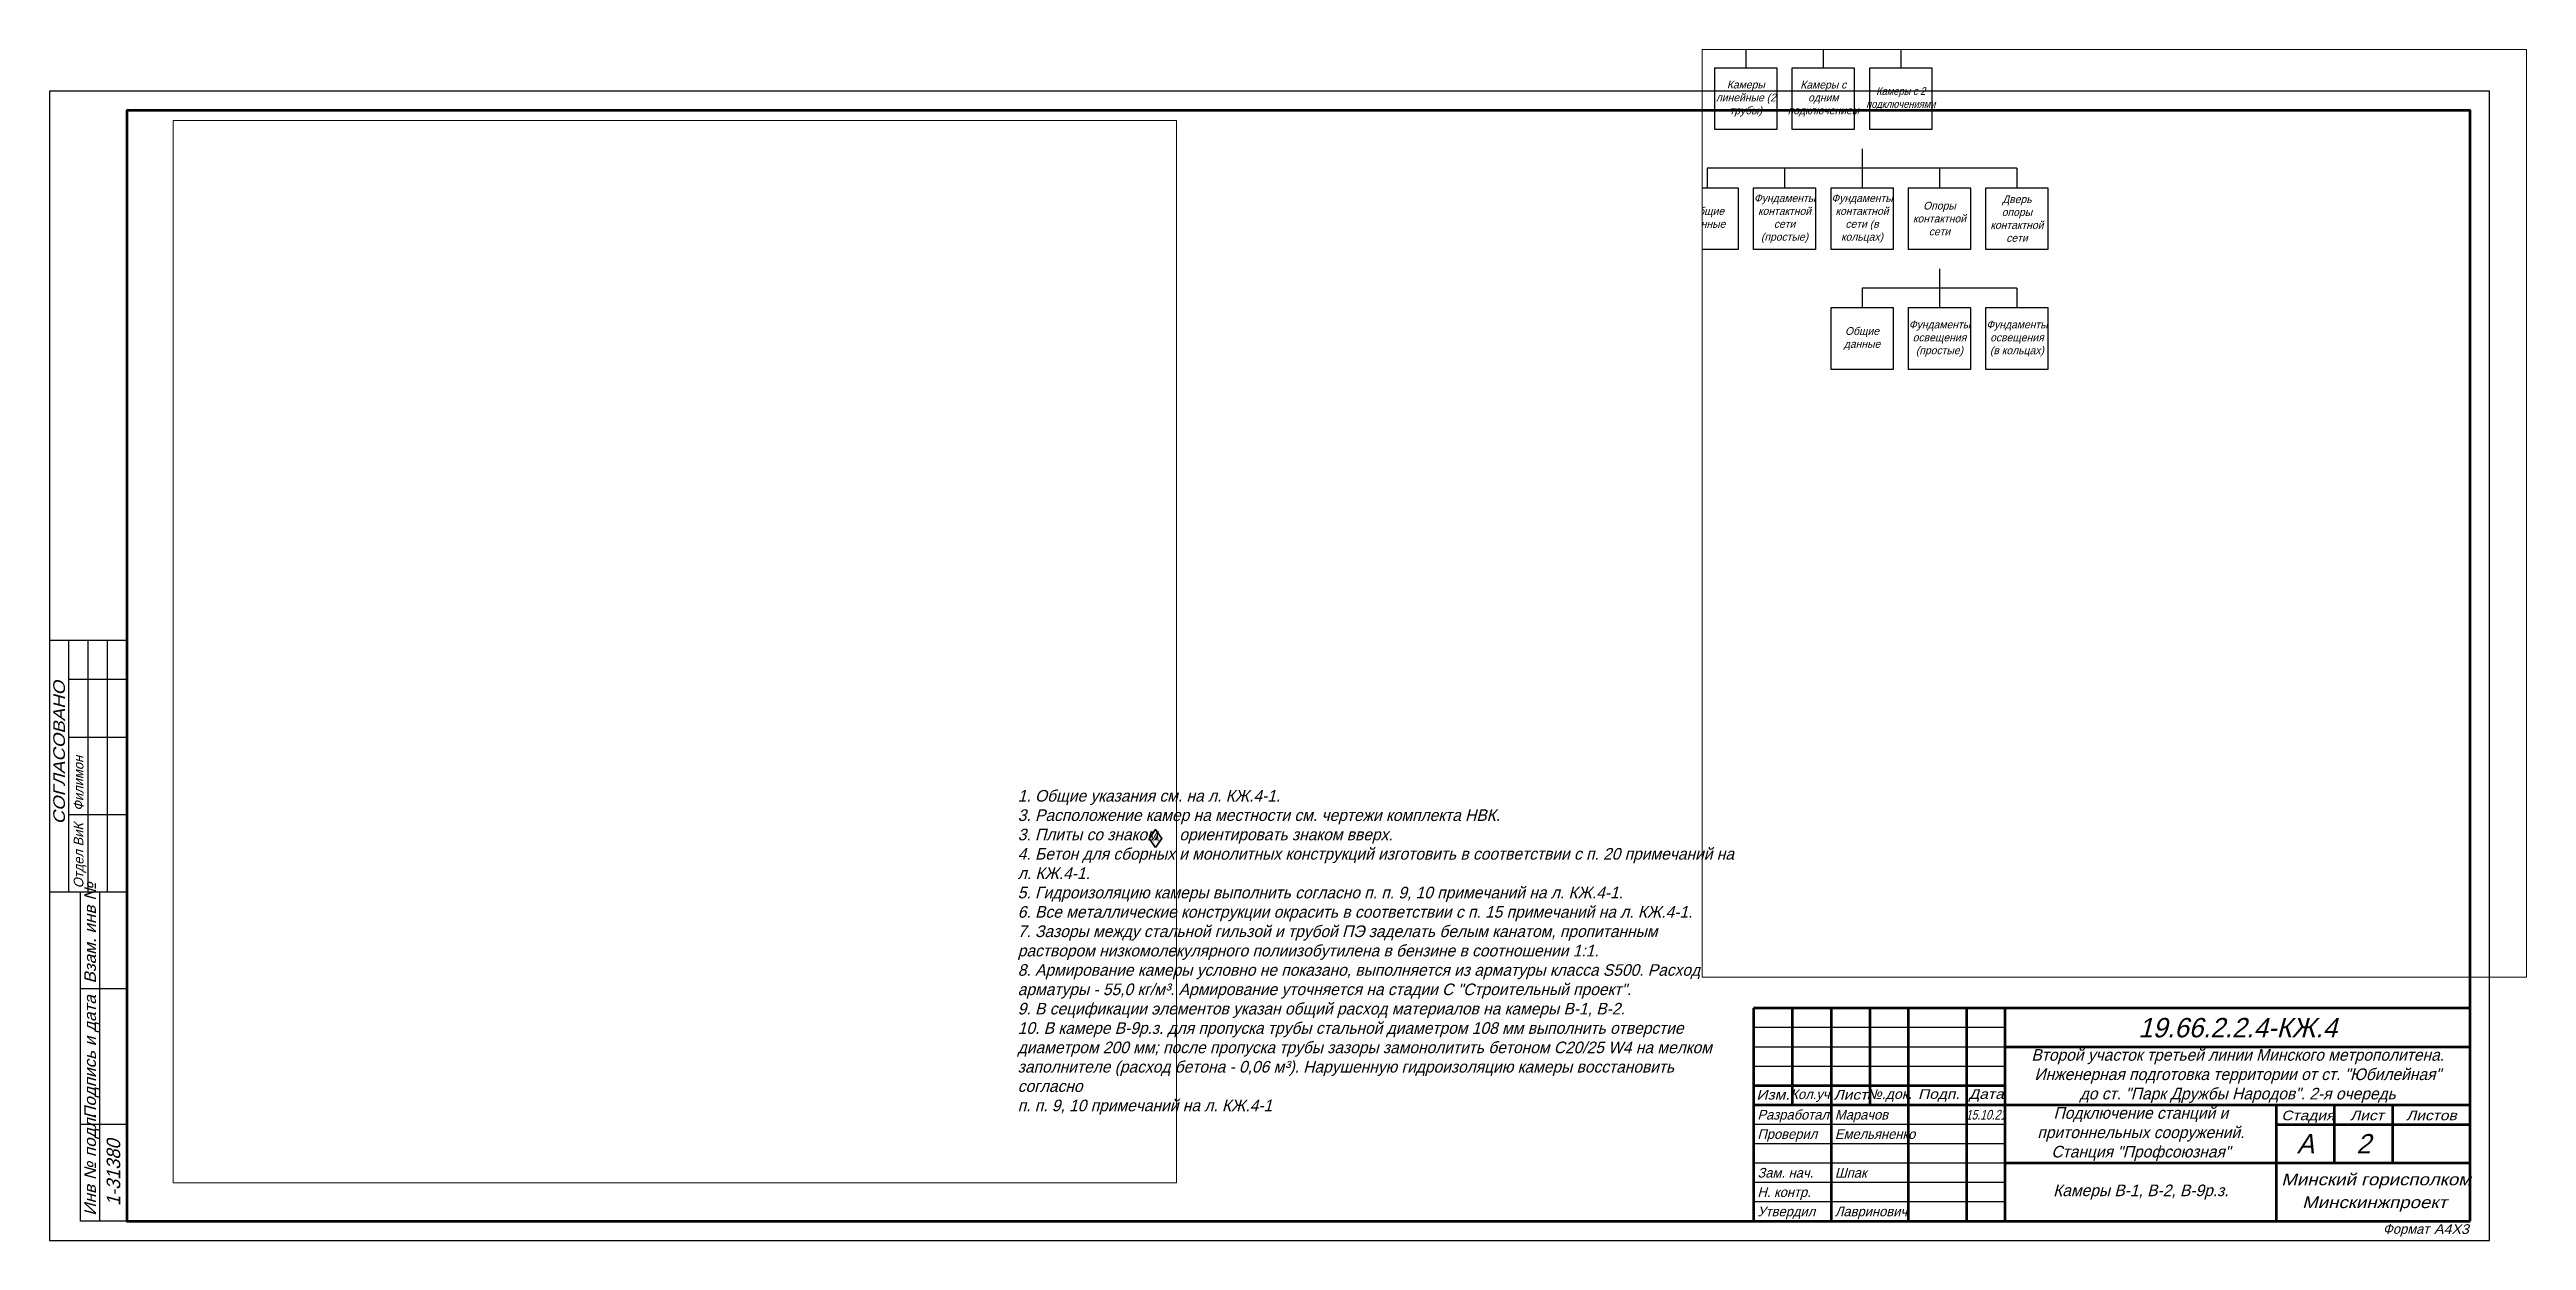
# Paper-space layout 'В-1_В-2.' of a CAD drawing. Header units: millimetres. Extents: x 0 to 640, y 0 to 308.
# The model-space entities are those that its viewports show. They can reach past a viewport. Long polylines and large blocks are cut down to what shows.
import ezdxf
from ezdxf.enums import TextEntityAlignment as Align

# ---------------------------------------------------------------- set-up
doc = ezdxf.new("R2010")
doc.units = ezdxf.units.MM
doc.layers.get('Defpoints').update_dxf_attribs({"color": 1})
doc.layers.add('!_Рамка', color=7, linetype='Continuous')
doc.layers.add('Размеры', color=212, linetype='Continuous', lineweight=35)
doc.layers.add('Текст', color=3, linetype='Continuous', lineweight=35)
doc.styles.add('МИП_ГОСТ', font='MIPGOST.SHX', dxfattribs={"oblique": 15})

# ---------------------------------------------------------------- blocks, each defined once
blk = doc.blocks.new('MIP_БоковойШтамп')
at = {"color": 0, "linetype": 'ByBlock', "lineweight": 30}
for p, q in [((-12, 0), (-12, 85)), ((-7, 0), (-7, 85))]:
    blk.add_line(p, q, dxfattribs=at)
for points in [[(0, 150), (-20, 150)], [(-15, 85), (-15, 150)], [(-10, 85), (-10, 150)], [(-5, 85), (-5, 150)], [(0, 140), (-15, 140)], [(0, 125), (-15, 125)], [(0, 105), (-15, 105)], [(0, 85), (-20, 85)], [(0, 60), (-12, 60)], [(0, 25), (-12, 25)], [(0, 0), (-12, 0)]]:
    blk.add_lwpolyline(points, dxfattribs=at)
at = {"color": 0, "linetype": 'ByBlock', "lineweight": 30, "style": 'МИП_ГОСТ', "oblique": 15}
for s, width, p in [('СОГЛАСОВАНО', 1.2, (-16.03, 102.54)), ('Взам. инв №', 1.1, (-8.03, 61.41)), ('Подпись и дата', 1.1, (-8.03, 26.41)), ('Инв № подл.', 1.1, (-8.03, 1.41))]:
    blk.add_text(s, height=3, rotation=90, dxfattribs=dict(at, width=width)).set_placement(p)
at = {"color": 0, "linetype": 'Continuous', "lineweight": 35, "style": 'МИП_ГОСТ', "oblique": 15}
for tag, p in [('ФИО1', (-11, 106)), ('ФИО2', (-6, 106)), ('ФИО3', (-1, 106)), ('ДОЛЖНОСТЬ1', (-11, 86)), ('ДОЛЖНОСТЬ2', (-6, 86)), ('ДОЛЖНОСТЬ3', (-1, 86))]:
    blk.add_attdef(tag, p, '', height=3, rotation=90, dxfattribs=at)
blk = doc.blocks.new('A')
at = {"layer": 'Текст'}
blk.add_lwpolyline([(0, 0), (3.2, 4.7), (0, 9.4), (-3.2, 4.7)], close=True, dxfattribs=at)
at = {"layer": 'Текст', "style": 'МИП_ГОСТ', "oblique": 15, "width": 1.1}
blk.add_text('А', height=3, dxfattribs=at).set_placement((-1.3, 3.3))
blk = doc.blocks.new('Кадет-Штамп-Основной')
at = {"color": 0, "linetype": 'ByBlock', "lineweight": 60}
for p, q in [((0, 55), (-185, 55)), ((-185, 55), (-185, 0)), ((-175, 55), (-175, 30)), ((-165, 55), (-165, 0)), ((-155, 55), (-155, 30)), ((-145, 0), (-145, 55)), ((-130, 55), (-130, 0)), ((-120, 0), (-120, 55)), ((0, 45), (-120, 45)), ((-120, 35), (-185, 35)), ((-120, 30), (-185, 30)), ((0, 30), (-120, 30)), ((-50, 0), (-50, 30)), ((-35, 15), (-35, 30)), ((-20, 30), (-20, 15)), ((-50, 25), (0, 25)), ((0, 15), (-120, 15))]:
    blk.add_line(p, q, dxfattribs=at)
at = {"linetype": 'Continuous', "lineweight": 30}
for p in [(0, 55), (-185, 0)]:
    blk.add_line(p, (0, 0), dxfattribs=at)
at = {"color": 0, "linetype": 'ByBlock', "lineweight": 30}
for p, q in [((-120, 50), (-185, 50)), ((-120, 45), (-185, 45)), ((-120, 40), (-185, 40)), ((-120, 25), (-185, 25)), ((-120, 20), (-185, 20)), ((-120, 15), (-185, 15)), ((-120, 10), (-185, 10)), ((-120, 5), (-185, 5))]:
    blk.add_line(p, q, dxfattribs=at)
at = {"color": 0, "linetype": 'ByBlock', "lineweight": 30, "style": 'МИП_ГОСТ', "oblique": 15}
for s, width, p in [('Изм.', 1.2, (-179.98, 32.65)), ('Лист', 1.2, (-159.98, 32.65)), ('№.док.', 1.1, (-149.98, 32.49)), ('Подп.', 1.2, (-137.16, 32.49)), ('Дата', 1.2, (-124.93, 32.49))]:
    blk.add_text(s, height=2.5, dxfattribs=dict(at, width=width)).set_placement(p, align=Align.MIDDLE)
blk.add_text('Кол.уч.', height=2.5, dxfattribs=at).set_placement((-169.98, 32.41), align=Align.MIDDLE)
at = {"color": 0, "linetype": 'ByBlock', "lineweight": 40, "style": 'МИП_ГОСТ', "oblique": 15, "width": 1.2}
for s, height, p in [('Стадия', 2.5, (-48.73, 26.07)), ('Лист', 2.5, (-30.98, 26.07)), ('Листов', 2.5, (-16.51, 26.07)), ('Минский горисполком', 3, (-48.73, 9.28)), ('Минскинжпроект', 3, (-43.35, 3.37))]:
    blk.add_text(s, height=height, dxfattribs=at).set_placement(p)

msp = doc.modelspace()

# ---------------------------------------------------------------- linework, layer by layer
for p, q in [((952148, -979983), (952148, -980233)), ((953648, -980233), (950648, -980233)), ((951648, -980233), (951648, -980483)), ((952648, -980233), (952648, -980483)), ((953648, -980233), (953648, -980483)), ((953148, -981533), (953148, -981783)), ((955148, -981783), (951148, -981783)), ((951148, -981783), (951148, -982033)), ((952148, -981783), (952148, -982033)), ((953148, -981783), (953148, -982033)), ((954148, -981783), (954148, -982033)), ((955148, -981783), (955148, -982033)), ((955148, -983333), (953148, -983333)), ((953148, -983333), (953148, -983583)), ((954148, -983083), (954148, -983333)), ((954148, -983333), (954148, -983583)), ((955148, -983333), (955148, -983583))]:
    msp.add_line(p, q)
for points in [[(950248, -980483), (951048, -980483), (951048, -981283), (950248, -981283)], [(951248, -980483), (952048, -980483), (952048, -981283), (951248, -981283)], [(952248, -980483), (953048, -980483), (953048, -981283), (952248, -981283)], [(953248, -980483), (954048, -980483), (954048, -981283), (953248, -981283)], [(950748, -982033), (951548, -982033), (951548, -982833), (950748, -982833)], [(951748, -982033), (952548, -982033), (952548, -982833), (951748, -982833)], [(952748, -982033), (953548, -982033), (953548, -982833), (952748, -982833)], [(953748, -982033), (954548, -982033), (954548, -982833), (953748, -982833)], [(954748, -982033), (955548, -982033), (955548, -982833), (954748, -982833)], [(952748, -983583), (953548, -983583), (953548, -984383), (952748, -984383)], [(953748, -983583), (954548, -983583), (954548, -984383), (953748, -984383)], [(954748, -983583), (955548, -983583), (955548, -984383), (954748, -984383)]]:
    msp.add_lwpolyline(points, close=True)

# ---------------------------------------------------------------- texts
at = {"color": 8, "char_height": 100, "width": 800, "attachment_point": 5, "style": 'МИП_ГОСТ'}
for s, insert in [('Камеры линейные (2 трубы)', (951648, -980883)), ('Камеры с одним подключением', (952648, -980883)), ('{\\W0.9;Камеры с 2 подключениями}', (953648, -980883))]:
    msp.add_mtext(s, dxfattribs=dict(at, insert=insert))
at = {"color": 2, "char_height": 100, "width": 800, "attachment_point": 5, "style": 'МИП_ГОСТ'}
for s, insert in [('Общие данные', (951148, -982433)), ('Фундаменты\\Pконтактной сети (простые)', (952148, -982433)), ('Фундаменты контактной сети (в кольцах)', (953148, -982433)), ('Опоры контактной сети', (954148, -982433)), ('Дверь опоры контактной сети', (955148, -982433))]:
    msp.add_mtext(s, dxfattribs=dict(at, insert=insert))
at = {"color": 5, "char_height": 100, "width": 800, "attachment_point": 5, "style": 'МИП_ГОСТ'}
for s, insert in [('Общие данные', (953148, -983983)), ('Фундаменты освещения (простые)', (954148, -983983)), ('Фундаменты освещения (в кольцах)', (955148, -983983))]:
    msp.add_mtext(s, dxfattribs=dict(at, insert=insert))

psp = doc.layouts.new('В-1_В-2.')

# ---------------------------------------------------------------- linework, layer by layer
at = {"color": 0, "linetype": 'ByBlock', "lineweight": 30}
psp.add_lwpolyline([(630, 0), (630, 297), (0, 297), (0, 0)], close=True, dxfattribs=at)
at = {"color": 0, "linetype": 'ByBlock', "lineweight": 60}
psp.add_lwpolyline([(625, 5), (625, 292), (20, 292), (20, 5)], close=True, dxfattribs=at)

# ---------------------------------------------------------------- block references
at = {"layer": '!_Рамка'}
psp.add_blockref('MIP_БоковойШтамп', (20, 5), dxfattribs=at)
at = {"xscale": 0.5, "yscale": 0.5, "zscale": 0.5}
psp.add_blockref('A', (285.57, 101.51), dxfattribs=at)
at = {"layer": 'Размеры'}
psp.add_blockref('Кадет-Штамп-Основной', (625, 5), dxfattribs=at)

# ---------------------------------------------------------------- texts
at = {"style": 'МИП_ГОСТ', "oblique": 15}
for s, p in [('Филимон', (7.5, 111)), ('Отдел ВиК', (7.5, 91))]:
    psp.add_text(s, height=2.5, rotation=90, dxfattribs=at).set_placement(p, align=Align.MIDDLE_LEFT)
psp.add_text('1-31380', height=3.5, rotation=90, dxfattribs=at).set_placement((16.5, 17.5), align=Align.MIDDLE_CENTER)
at = {"color": 0, "linetype": 'ByBlock', "lineweight": 30, "insert": (614.46, 2.6), "char_height": 2.5, "width": 343.0968, "attachment_point": 6, "style": 'МИП_ГОСТ'}
psp.add_mtext('{\\H0.9x; }  Формат', dxfattribs=at)
at = {"color": 0, "linetype": 'ByBlock', "lineweight": 30, "style": 'МИП_ГОСТ', "oblique": 15, "width": 1.1, "flags": 8}
psp.add_attdef('А4Х3', text='######', height=2.5, dxfattribs=at).set_placement((615.7, 2.95), align=Align.MIDDLE_LEFT)
at = {"layer": 'Текст', "lineweight": 40, "style": 'МИП_ГОСТ', "oblique": 15}
for s, p in [('19.66.2.2.4-КЖ.4', (565, 55)), ('А', (582.5, 25)), ('2', (597.5, 25))]:
    psp.add_text(s, height=5, dxfattribs=at).set_placement(p, align=Align.MIDDLE_CENTER)
for s, p in [('Разработал', (441, 32.5)), ('Марачов', (461, 32.5)), ('Проверил', (441, 27.5)), ('Емельяненко', (461, 27.5)), ('Зам. нач.', (441, 17.5)), ('Н. контр.', (441, 12.5)), ('Шпак', (461, 17.5)), ('Утвердил', (441, 7.5)), ('Лавринович', (461, 7.5))]:
    psp.add_text(s, height=2.5, dxfattribs=at).set_placement(p, align=Align.MIDDLE_LEFT)
at = {"layer": 'Текст', "lineweight": 40, "style": 'МИП_ГОСТ', "oblique": 15, "width": 0.8}
psp.add_text('15.10.21', height=2.5, dxfattribs=at).set_placement((500, 32.5), align=Align.MIDDLE_CENTER)
at = {"layer": 'Текст', "insert": (250, 116.41), "char_height": 3, "width": 185, "attachment_point": 1, "style": 'МИП_ГОСТ'}
psp.add_mtext('1. Общие указания см. на л. КЖ.4-1.\\P3. Расположение камер на местности см. чертежи комплекта НВК.\\P3. Плиты со знаком     ориентировать знаком вверх.\\P4. Бетон для сборных и монолитных конструкций изготовить в соответствии с п. 20 примечаний на \\Pл. КЖ.4-1.\\P5. Гидроизоляцию камеры выполнить согласно п. п. 9, 10 примечаний на л. КЖ.4-1.\\P6. Все металлические конструкции окрасить в соответствии с п. 15 примечаний на л. КЖ.4-1.\\P7. Зазоры между стальной гильзой и трубой ПЭ заделать белым канатом, пропитанным раствором низкомолекулярного полиизобутилена в бензине в соотношении 1:1.\\P8. Армирование камеры условно не показано, выполняется из арматуры класса S500. Расход \\Pарматуры - 55,0 кг/м³. Армирование уточняется на стадии С "Строительный проект".\\P9. В сецификации элементов указан общий расход материалов на камеры В-1, В-2.\\P10. В камере В-9р.з. для пропуска трубы стальной диаметром 108 мм выполнить отверстие \\Pдиаметром 200 мм; после пропуска трубы зазоры замонолитить бетоном С20/25 W4 на мелком заполнителе (расход бетона - 0,06 м³). Нарушенную гидроизоляцию камеры восстановить согласно \\Pп. п. 9, 10 примечаний на л. КЖ.4-1', dxfattribs=at)
at = {"layer": 'Текст', "lineweight": 40, "char_height": 3, "attachment_point": 5, "style": 'МИП_ГОСТ'}
for s, insert, width in [('Второй участок третьей линии Минского метрополитена. Инженерная подготовка территории от ст. "Юбилейная" \\Pдо ст. "Парк Дружбы Народов". 2-я очередь', (565, 42.5), 120), ('Подключение станций и притоннельных сооружений. Станция "Профсоюзная"', (540, 27.5), 70), ('Камеры В-1, В-2, В-9р.з.', (540, 12.5), 70)]:
    psp.add_mtext(s, dxfattribs=dict(at, insert=insert, width=width))

# ---------------------------------------------------------------- viewports
at = {"layer": 'Defpoints'}
psp.add_viewport(center=(533.16, 187.92), size=(212.83, 239.665), view_center_point=(956405.6, -986239.5), view_height=11983.274, status=3, dxfattribs=at)
psp.add_viewport(center=(161.43, 152.16), size=(259.06, 274.501), view_center_point=(913137.38, -978789.99), view_height=13725.056, dxfattribs=at)

doc.saveas('drawing.dxf')
